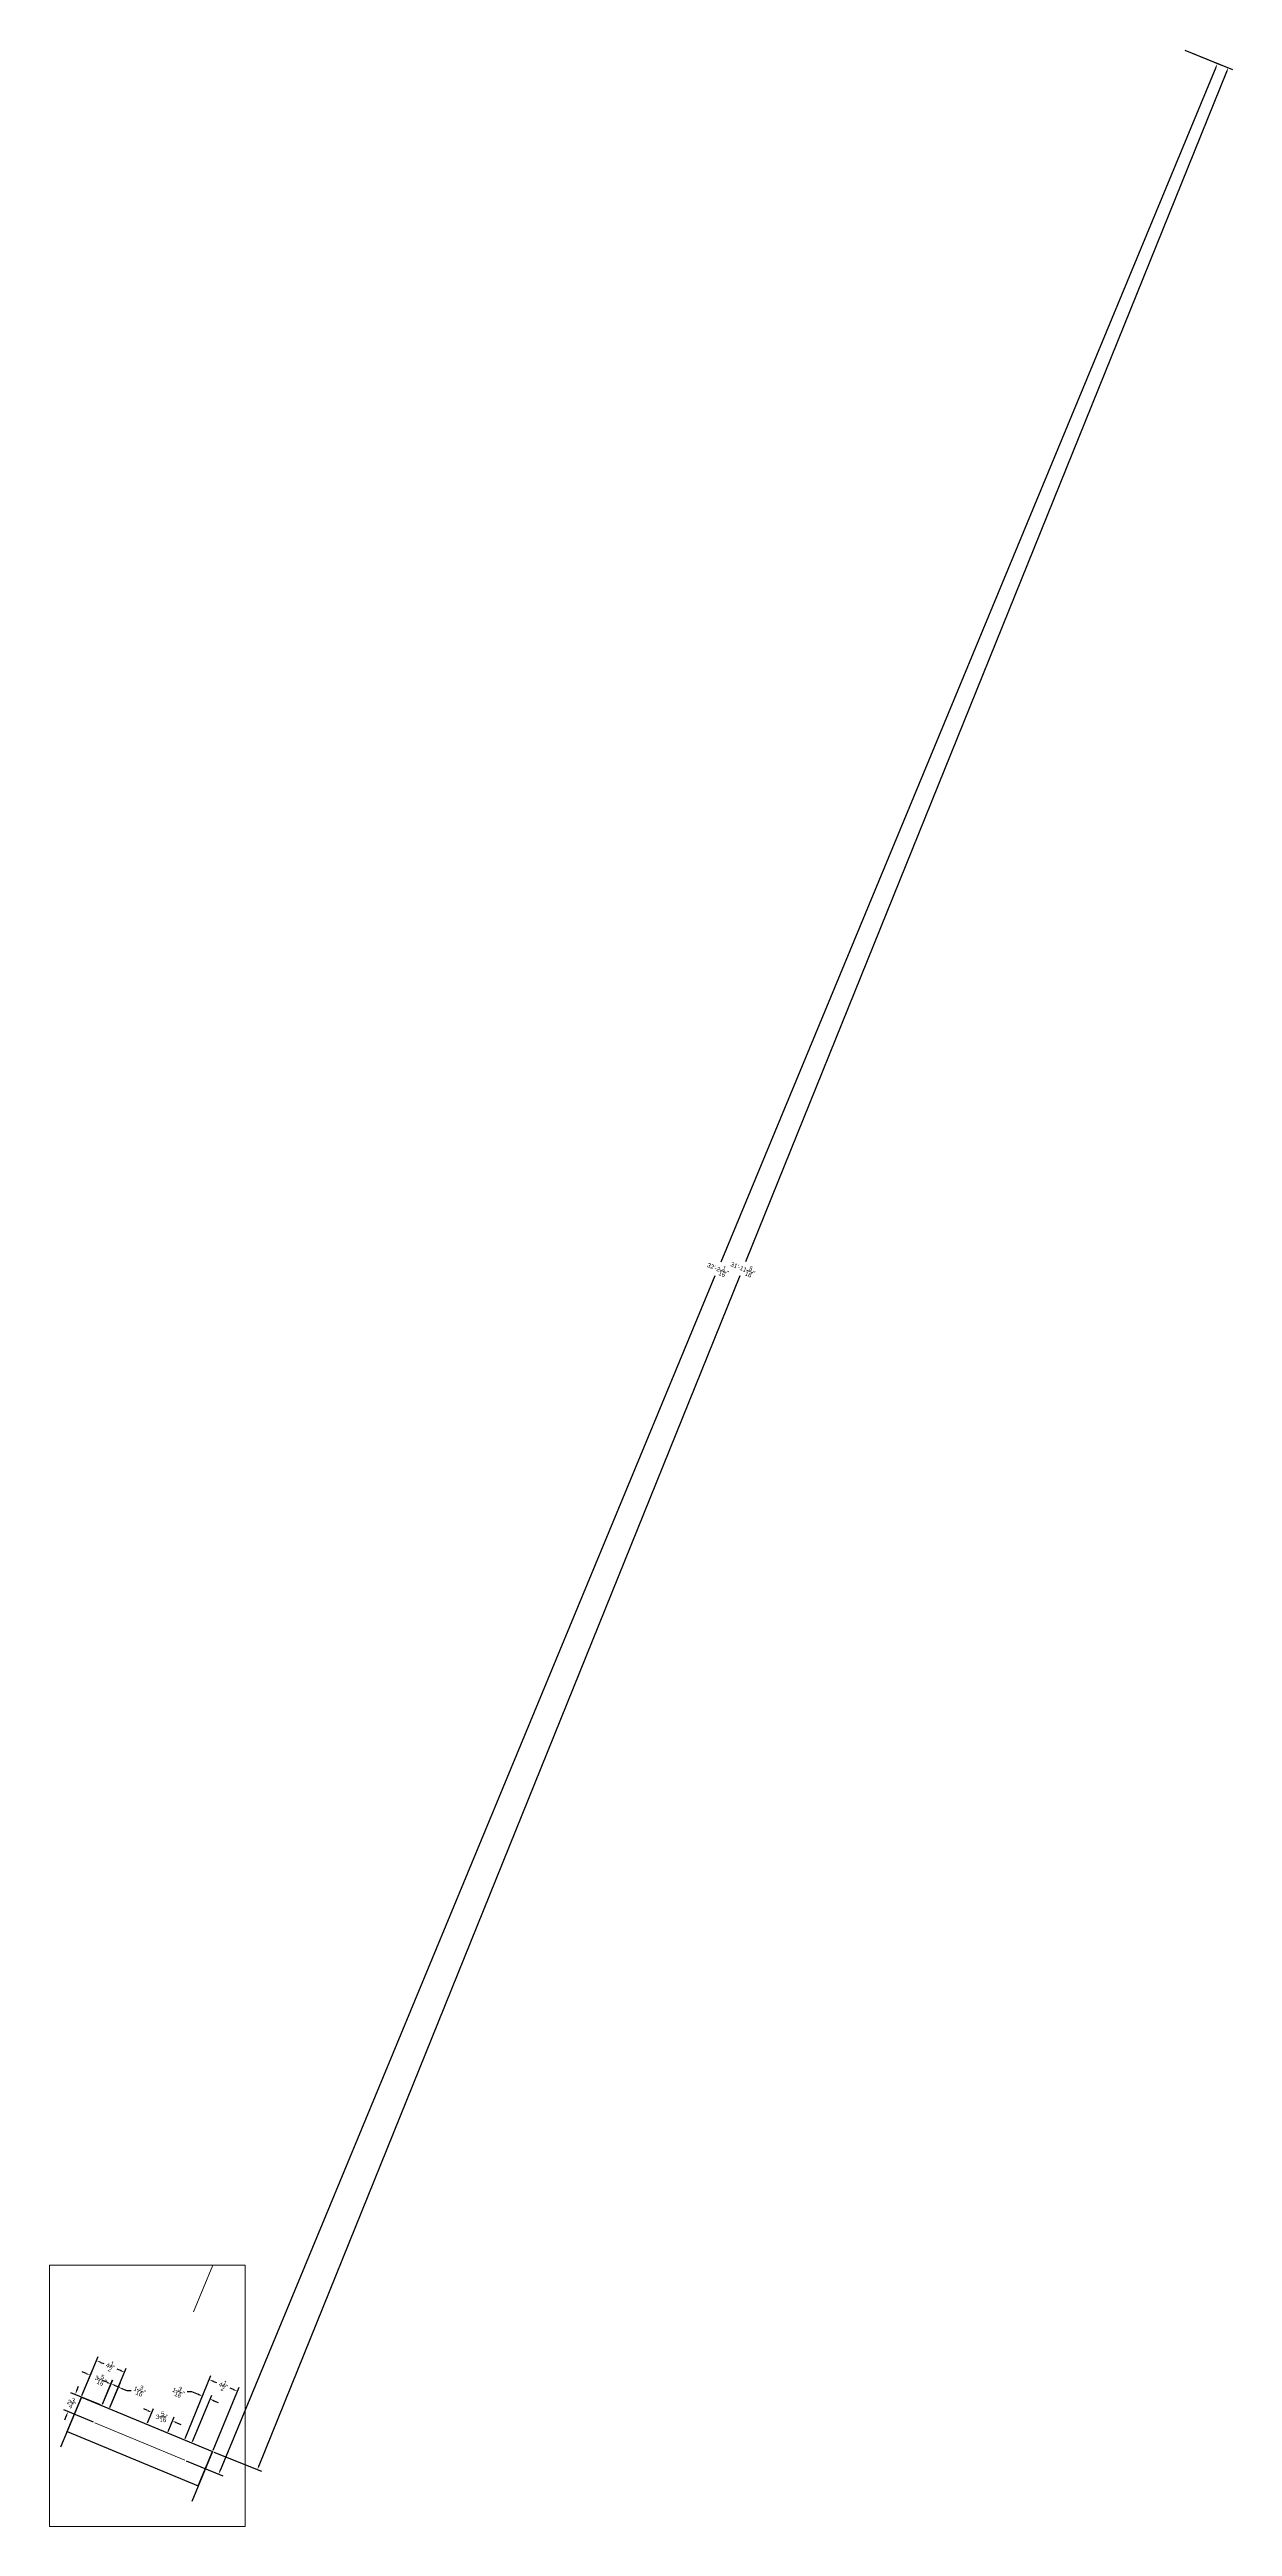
# Paper-space layout 'Garage Pier Detail' of a CAD drawing. Header units: inches. Extents: x 0 to 48, y 0 to 101.
# The model-space entities are those that its viewports show. They can reach past a viewport. Long polylines and large blocks are cut down to what shows.
import ezdxf

# ---------------------------------------------------------------- set-up
doc = ezdxf.new("R2010")
doc.units = ezdxf.units.IN
doc.header["$MEASUREMENT"] = 0
for name, color, linetype, lineweight in [('FLOOR JOISTS PT', 44, 'Continuous', 30), ('FOUNDATION', 7, 'Continuous', 30), ('FOUNDATION @ 1', 7, 'Continuous', 30), ('Object', 4, 'Continuous', 30)]:
    doc.layers.add(name, color=color, linetype=linetype, lineweight=lineweight)
doc.dimstyles.new('Annotative', dxfattribs={"dimscale": 0, "dimtxt": 0.18, "dimasz": 0.18, "dimexe": 0.18, "dimexo": 0.0625, "dimgap": 0.09, "dimtad": 0, "dimtih": 1, "dimtoh": 1, "dimdec": 4, "dimzin": 0, "dimdsep": 46, "dimtxsty": 'Standard', "dimcen": 0.09, "dimadec": 0, "dimazin": 0, "dimtfac": 1, "dimtdec": 4, "dimtofl": 0, "dimtmove": 0, "dimatfit": 3, "dimfxl": 1, "dimtolj": 1, "dimtzin": 0, "dimarcsym": 0})

# ---------------------------------------------------------------- blocks, each defined once
blk = doc.blocks.new('*D198')
at = {"layer": 'FOUNDATION', "color": 0, "lineweight": -2}
for p, q in [((2.15, 4.96), (2.56, 5.95)), ((2.33, 5.85), (2.16, 5.92)), ((2.45, 4.83), (2.86, 5.82)), ((2.96, 5.59), (3.13, 5.52)), ((3.13, 5.52), (3.31, 5.52))]:
    blk.add_line(p, q, dxfattribs=at)
at = {"layer": 'FOUNDATION', "color": 0}
for points in [[(2.34, 5.88), (2.32, 5.82), (2.49, 5.78)], [(2.97, 5.61), (2.95, 5.56), (2.79, 5.66)]]:
    blk.add_solid(points, dxfattribs=at)
at = {"layer": 'FOUNDATION', "color": 0, "lineweight": 9, "insert": (3.66, 5.52), "char_height": 0.18, "attachment_point": 5, "rotation": 337.5}
blk.add_mtext('\\A1;1{\\H1.000000x;\\S3/16;}"', dxfattribs=at)
blk = doc.blocks.new('*D199')
at = {"layer": 'FOUNDATION', "color": 0, "lineweight": -2}
for p, q in [((1.31, 5.31), (1.97, 6.9)), ((2.07, 6.66), (2.2, 6.61)), ((2.45, 4.83), (3.11, 6.43)), ((2.88, 6.33), (2.75, 6.38))]:
    blk.add_line(p, q, dxfattribs=at)
at = {"layer": 'FOUNDATION', "color": 0}
for points in [[(2.08, 6.69), (2.06, 6.64), (1.9, 6.73)], [(2.89, 6.36), (2.87, 6.3), (3.04, 6.26)]]:
    blk.add_solid(points, dxfattribs=at)
at = {"layer": 'FOUNDATION', "color": 0, "lineweight": 9, "insert": (2.47, 6.5), "char_height": 0.18, "attachment_point": 5, "rotation": 337.5}
blk.add_mtext('\\A1;4{\\H1.000000x;\\S1/2;}"', dxfattribs=at)
blk = doc.blocks.new('*D200')
at = {"layer": 'FOUNDATION', "color": 0, "lineweight": -2}
for p, q in [((1.31, 5.31), (1.73, 6.3)), ((1.49, 6.21), (1.32, 6.27)), ((2.15, 4.96), (2.57, 5.95)), ((2.66, 5.72), (2.83, 5.65))]:
    blk.add_line(p, q, dxfattribs=at)
at = {"layer": 'FOUNDATION', "color": 0, "lineweight": 9}
for points in [[(1.5, 6.23), (1.48, 6.18), (1.66, 6.14)], [(2.67, 5.75), (2.65, 5.69), (2.5, 5.79)]]:
    blk.add_solid(points, dxfattribs=at)
at = {"layer": 'FOUNDATION', "color": 0, "lineweight": 9, "insert": (2.08, 5.96), "char_height": 0.18, "attachment_point": 5, "rotation": 337.5}
blk.add_mtext('\\A1;3{\\H1.000000x;\\S5/16;}"', dxfattribs=at)
blk = doc.blocks.new('*D201')
at = {"layer": 'FOUNDATION', "color": 0, "lineweight": -2}
for p, q in [((2.07, 4.93), (0.87, 5.42)), ((1.11, 5.52), (1.17, 5.69)), ((1.78, 4.23), (0.58, 4.73)), ((0.68, 4.49), (0.61, 4.32))]:
    blk.add_line(p, q, dxfattribs=at)
at = {"layer": 'FOUNDATION', "color": 0, "lineweight": 9}
for points in [[(1.08, 5.53), (1.13, 5.51), (1.04, 5.35)], [(0.65, 4.5), (0.71, 4.48), (0.75, 4.66)]]:
    blk.add_solid(points, dxfattribs=at)
at = {"layer": 'FOUNDATION', "color": 0, "lineweight": 9, "insert": (0.89, 5.01), "char_height": 0.18, "attachment_point": 5, "rotation": 337.5}
blk.add_mtext('\\A1;2{\\H1.000000x;\\S3/4;}"', dxfattribs=at)
blk = doc.blocks.new('*D202')
at = {"layer": 'FOUNDATION', "color": 0, "lineweight": -2}
for p, q in [((5.5, 3.57), (6.28, 5.46)), ((5.77, 5.47), (5.59, 5.47)), ((6.04, 5.36), (5.77, 5.47)), ((5.8, 3.45), (6.58, 5.33)), ((6.67, 5.1), (6.84, 5.03))]:
    blk.add_line(p, q, dxfattribs=at)
at = {"layer": 'FOUNDATION', "color": 0}
for points in [[(6.05, 5.39), (6.03, 5.33), (6.21, 5.29)], [(6.69, 5.13), (6.66, 5.07), (6.51, 5.17)]]:
    blk.add_solid(points, dxfattribs=at)
at = {"layer": 'FOUNDATION', "color": 0, "lineweight": 9, "insert": (5.23, 5.47), "char_height": 0.18, "attachment_point": 5, "rotation": 337.5}
blk.add_mtext('\\A1;1{\\H1.000000x;\\S3/16;}"', dxfattribs=at)
blk = doc.blocks.new('*D203')
at = {"layer": 'FOUNDATION', "color": 0, "lineweight": -2}
for p, q in [((47.76, 99.63), (28.24, 51.33)), ((46.07, 100.51), (48, 99.73)), ((8.5, 2.48), (28.02, 50.78)), ((6.67, 3.02), (8.6, 2.24))]:
    blk.add_line(p, q, dxfattribs=at)
at = {"layer": 'FOUNDATION', "color": 0, "lineweight": 9}
for points in [[(47.73, 99.64), (47.79, 99.62), (47.83, 99.8)], [(8.47, 2.49), (8.53, 2.46), (8.43, 2.31)]]:
    blk.add_solid(points, dxfattribs=at)
at = {"layer": 'FOUNDATION', "color": 0, "lineweight": 9, "insert": (28.13, 51.05), "char_height": 0.18, "attachment_point": 5, "rotation": 337.5}
blk.add_mtext('\\A1;31\'-11{\\H1.000000x;\\S5/16;}"', dxfattribs=at)
blk = doc.blocks.new('*D204')
at = {"layer": 'FOUNDATION', "color": 0, "lineweight": -2}
for p, q in [((5.5, 3.57), (6.55, 6.13)), ((6.64, 3.1), (7.69, 5.65)), ((6.65, 5.89), (6.78, 5.84)), ((7.46, 5.56), (7.33, 5.61))]:
    blk.add_line(p, q, dxfattribs=at)
at = {"layer": 'FOUNDATION', "color": 0}
for points in [[(6.66, 5.92), (6.64, 5.86), (6.48, 5.96)], [(7.47, 5.58), (7.45, 5.53), (7.62, 5.49)]]:
    blk.add_solid(points, dxfattribs=at)
at = {"layer": 'FOUNDATION', "color": 0, "lineweight": 9, "insert": (7.05, 5.72), "char_height": 0.18, "attachment_point": 5, "rotation": 337.5}
blk.add_mtext('\\A1;4{\\H1.000000x;\\S1/2;}"', dxfattribs=at)
blk = doc.blocks.new('*D205')
at = {"layer": 'FOUNDATION', "color": 0, "lineweight": -2}
for p, q in [((47.32, 99.8), (27.24, 51.32)), ((46.07, 100.51), (47.55, 99.9)), ((6.93, 2.29), (27.01, 50.77)), ((5.54, 2.67), (7.03, 2.06))]:
    blk.add_line(p, q, dxfattribs=at)
at = {"layer": 'FOUNDATION', "color": 0, "lineweight": 9}
for points in [[(47.29, 99.81), (47.34, 99.79), (47.39, 99.96)], [(6.9, 2.3), (6.96, 2.28), (6.86, 2.12)]]:
    blk.add_solid(points, dxfattribs=at)
at = {"layer": 'FOUNDATION', "color": 0, "lineweight": 9, "insert": (27.12, 51.04), "char_height": 0.18, "attachment_point": 5, "rotation": 337.5}
blk.add_mtext('\\A1;32\'-2{\\H1.000000x;\\S1/16;}"', dxfattribs=at)
blk = doc.blocks.new('*D206')
at = {"layer": 'FOUNDATION', "color": 0, "lineweight": -2}
for p, q in [((3.98, 4.7), (3.82, 4.77)), ((3.97, 4.2), (4.22, 4.79)), ((4.81, 3.86), (5.06, 4.45)), ((5.16, 4.21), (5.32, 4.14))]:
    blk.add_line(p, q, dxfattribs=at)
at = {"layer": 'FOUNDATION', "color": 0, "lineweight": 9}
for points in [[(4, 4.73), (3.97, 4.67), (4.15, 4.63)], [(5.17, 4.24), (5.14, 4.18), (4.99, 4.28)]]:
    blk.add_solid(points, dxfattribs=at)
at = {"layer": 'FOUNDATION', "color": 0, "lineweight": 9, "insert": (4.57, 4.45), "char_height": 0.18, "attachment_point": 5}
blk.add_mtext('\\A1;3{\\H1.000000x;\\S5/16;}"', dxfattribs=at)

msp = doc.modelspace()

# ---------------------------------------------------------------- linework, layer by layer
at = {"layer": 'FLOOR JOISTS PT'}
for p, q in [((23844.19, 14007.28), (23846.3, 14012.36)), ((23846.3, 14012.36), (23865.7, 14004.32)), ((23844.19, 14007.28), (23863.6, 13999.24)), ((23863.6, 13999.24), (23865.7, 14004.32))]:
    msp.add_line(p, q, dxfattribs=at)
at = {"layer": 'FOUNDATION', "lineweight": 30}
for p, q in [((23846.3, 14012.36), (23843.24, 14004.97)), ((23865.7, 14004.32), (23862.64, 13996.93))]:
    msp.add_line(p, q, dxfattribs=at)
at = {"layer": 'FOUNDATION', "lineweight": 9}
msp.add_line((23846.3, 14012.36), (23844.19, 14007.28), dxfattribs=at)
at = {"layer": 'Object', "color": 20, "lineweight": 20, "ltscale": 50}
msp.add_line((24037.55, 14446.2), (23862.89, 14024.97), dxfattribs=at)

psp = doc.layouts.new('Garage Pier Detail')

# ---------------------------------------------------------------- linework, layer by layer
at = {"layer": 'FOUNDATION', "color": 6, "lineweight": 9}
psp.add_line((1.840224, 4.204112), (5.483514, 2.695012), dxfattribs=at)

# ---------------------------------------------------------------- dimensions: what is measured, and where the dimension line sits
at = {"layer": 'FOUNDATION @ 1', "lineweight": 9}
for p1, p2, distance, picture, middle in [((5.483514, 2.695012), (46.009819, 100.534166), -1.48961, '*D205', (27.122887, 51.04454)), ((2.429889, 4.776425), (1.28938, 5.248839), -1.605641, '*D199', (2.474087, 6.496051)), ((2.128921, 4.90109), (1.28938, 5.248839), -0.960631, '*D200', (2.076768, 5.962471)), ((5.471244, 3.516654), (6.611753, 3.04424), 2.643865, '*D204', (7.053262, 5.72306))]:
    dim = psp.add_aligned_dim(p1=p1, p2=p2, distance=distance, dimstyle='Annotative', override={"dimscale": 1, "dimlfac": -3.645267, "dimlunit": 4, "dimtix": 0, "dimtofl": 0, "dimtmove": 0, "dimatfit": 3}, dxfattribs=at)
    dim.commit()
    dim.dimension.update_dxf_attribs({"geometry": picture, "text_midpoint": middle, "text_rotation": 337.5})
for base, p1, p2, angle, picture, middle in [((8.431257, 2.308745), (46.009819, 100.534166), (6.611306, 3.04424), 247.99493484, '*D203', (28.130513, 51.053708)), ((1.036787, 5.353467), (1.840224, 4.204112), (2.128921, 4.90109), 67.5, '*D201', (0.893634, 5.007867)), ((2.492946, 5.779922), (2.429889, 4.776425), (2.128921, 4.90109), 157.5, '*D198', (3.663699, 5.517491)), ((6.507322, 5.166701), (5.471244, 3.516654), (5.772212, 3.391989), 337.5, '*D202', (5.231743, 5.472552))]:
    dim = psp.add_linear_dim(base=base, p1=p1, p2=p2, angle=angle, dimstyle='Annotative', override={"dimscale": 1, "dimlfac": -3.645267, "dimlunit": 4, "dimtix": 0, "dimtofl": 0, "dimtmove": 0, "dimatfit": 3}, dxfattribs=at)
    dim.commit()
    dim.dimension.update_dxf_attribs({"geometry": picture, "text_midpoint": middle, "dimtype": 129, "text_rotation": 337.5})
dim = psp.add_aligned_dim(p1=(3.950567, 4.14654), p2=(4.790107, 3.79879), distance=0.521766, dimstyle='Annotative', override={"dimscale": 1, "dimlfac": -3.645267, "dimlunit": 4, "dimtix": 0, "dimtofl": 0, "dimtmove": 0, "dimatfit": 3}, dxfattribs=at)
dim.commit()
dim.dimension.update_dxf_attribs({"geometry": '*D206', "text_midpoint": (4.570008, 4.454714)})

# ---------------------------------------------------------------- viewports
at = {"layer": 'FOUNDATION', "lineweight": 9}
psp.add_viewport(center=(3.96875, 5.302083), size=(7.9375, 10.6041669), view_center_point=(23856.066645, 14012.55275), view_height=38.6550236, dxfattribs=at)

doc.saveas('drawing.dxf')
